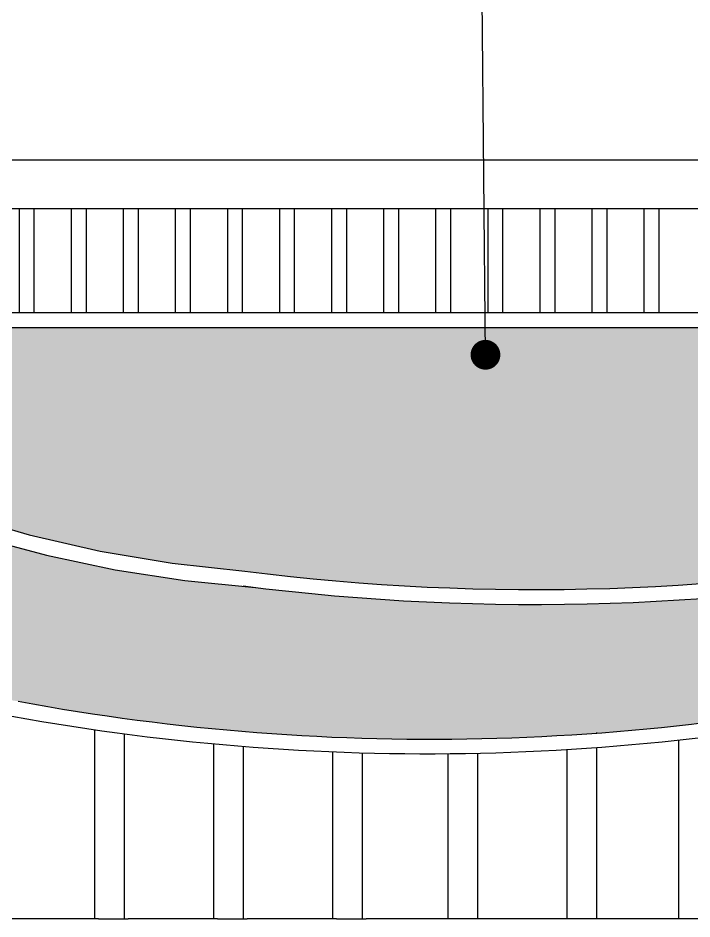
# Model space of a CAD drawing. Extents: x 396092 to 455492, y 17293 to 132793.
# Drawn here: x 402719 to 403625, y 39248 to 40459 of the extents above; entities that cross this region are included whole.
import ezdxf

# ---------------------------------------------------------------- set-up
doc = ezdxf.new("R2010")
doc.units = 0
doc.header["$LTSCALE"] = 1000
doc.header["$MEASUREMENT"] = 0
doc.layers.add('DIM_LEAD', color=3, linetype='Continuous')
doc.layers.add('MU', color=34, linetype='Continuous')

msp = doc.modelspace()

# ---------------------------------------------------------------- hatches: boundary and pattern name
h = msp.add_hatch()
h.set_pattern_fill('HEX', color=8, scale=20)
h.set_pattern_definition([(0, (113396.092, 13306.69), (0, 32.99556), [19.05, -38.1]), (120, (113396.092, 13306.69), (-28.574993, -16.49778), [19.05, -38.1]), (60, (113415.142, 13306.69), (-28.574993, 16.49778), [19.05, -38.1])])
h.paths.add_polyline_path([(401907.1, 39441.1), (401817, 39481.7), (401723.8, 39517.2), (401627.9, 39547.4), (401529.7, 39572.1), (401429.7, 39591.3), (401328.3, 39604.8), (401226.1, 39612.6), (401123.5, 39614.6), (401020.9, 39610.9), (400402.7, 39553.6), (400402.7, 39248), (402235.6, 39248), (401993.7, 39395.5)])
h.paths.add_polyline_path([(402492.6, 39824.6), (402021.7, 40043), (401318.5, 40043), (401302, 40043), (401871.2, 39771.6), (402032.4, 39706.4), (402198.6, 39650.5), (402369, 39604.1), (402542.8, 39567.4), (402719.3, 39540.7, 0.106711), (404002.7, 39578.3), (404002.7, 39727.1, -0.078688), (403034.2, 39694.1), (402943.6, 39703), (402849.9, 39717.5), (402757.6, 39736.9), (402667, 39761.3), (402578.5, 39790.6)])
h.paths.add_polyline_path([(404002.7, 40043), (402101.1, 40043), (402462.9, 39861.3), (402550.6, 39823.8), (402641.3, 39791.4), (402734.4, 39764.3), (402829.6, 39742.5), (402926.4, 39726.2), (403024.3, 39715.5, 0.080022), (404002.7, 39747.5)], flags=17)

# ---------------------------------------------------------------- linework, layer by layer
at = {"layer": 'DIM_LEAD'}
msp.add_line((403347.7, 40006.4), (403338.4, 40968.4), dxfattribs=at)
at = {"layer": 'DIM_LEAD', "const_width": 20}
msp.add_lwpolyline([(403347.8, 39996.4, 1), (403347.6, 40016.4, 1)], format="xyb", close=True, dxfattribs=at)
at = {"layer": 'MU', "color": 37}
for p, q in [((400402.7, 40203), (404002.7, 40203)), ((404002.7, 40063), (400402.7, 40063)), ((402104.5, 40043), (404002.7, 40043)), ((402641.3, 39791.4), (402734.4, 39764.3)), ((402667, 39761.3), (402757.6, 39736.9)), ((402734.4, 39764.3), (402829.6, 39742.5)), ((402757.6, 39736.9), (402849.9, 39717.5)), ((402829.6, 39742.5), (402926.4, 39726.2)), ((402926.4, 39726.2), (403024.3, 39715.5)), ((402849.9, 39717.5), (402943.6, 39703)), ((402943.6, 39703), (403038.2, 39693.7)), ((402822.5, 39248), (402822.5, 39502.6)), ((402862.5, 39248), (402862.5, 39497)), ((403497.5, 39497.9), (403497.5, 39498.6)), ((402982.5, 39248), (402982.5, 39483.5)), ((403607.5, 39248), (403607.5, 39488.6)), ((403022.5, 39248), (403022.5, 39480.1)), ((403142.5, 39248), (403142.5, 39472.9)), ((403182.5, 39248), (403182.5, 39471.5)), ((403297.5, 39248), (403297.5, 39470.4)), ((403337.5, 39248), (403337.5, 39471)), ((403457.5, 39248), (403457.5, 39475.9)), ((403497.5, 39248), (403497.5, 39478.6)), ((402827.5, 39248), (402707.5, 39248)), ((402827.5, 39248), (402867.5, 39248)), ((402987.5, 39248), (402867.5, 39248)), ((402987.5, 39248), (403027.5, 39248)), ((403147.5, 39248), (403027.5, 39248)), ((403147.5, 39248), (403187.5, 39248)), ((403732.5, 39248), (403187.5, 39248))]:
    msp.add_line(p, q, dxfattribs=at)
for points in [[(400352.7, 40268.5), (404052.7, 40268.5)], [(402721.2, 40063), (402721.2, 40203)], [(402741.2, 40063), (402741.2, 40203)], [(402791.2, 40063), (402791.2, 40203)], [(402811.2, 40063), (402811.2, 40203)], [(402861.2, 40063), (402861.2, 40203)], [(402881.2, 40063), (402881.2, 40203)], [(402931.2, 40063), (402931.2, 40203)], [(402951.2, 40063), (402951.2, 40203)], [(403001.2, 40063), (403001.2, 40203)], [(403021.2, 40063), (403021.2, 40203)], [(403071.2, 40063), (403071.2, 40203)], [(403091.2, 40063), (403091.2, 40203)], [(403141.2, 40063), (403141.2, 40203)], [(403161.2, 40063), (403161.2, 40203)], [(403211.2, 40063), (403211.2, 40203)], [(403231.2, 40063), (403231.2, 40203)], [(403281.2, 40063), (403281.2, 40203)], [(403301.2, 40063), (403301.2, 40203)], [(403351.2, 40063), (403351.2, 40203)], [(403371.2, 40063), (403371.2, 40203)], [(403421.2, 40063), (403421.2, 40203)], [(403441.2, 40063), (403441.2, 40203)], [(403491.2, 40063), (403491.2, 40203)], [(403511.2, 40063), (403511.2, 40203)], [(403561.2, 40063), (403561.2, 40203)], [(403581.2, 40063), (403581.2, 40203)]]:
    msp.add_lwpolyline(points, dxfattribs=at)
for centre, radius, start, end in [((403414.2, 42768.7), 3077.9, 262.7235, 281.0242), ((403414.2, 42768.7), 3097.9, 262.7235, 281.0242), ((403273.9, 42532), 3042.3, 259.4977, 283.8619), ((403269.8, 42584.4), 3114.2, 259.6619, 283.7109)]:
    msp.add_arc(centre, radius, start, end, dxfattribs=at)

doc.saveas('drawing.dxf')
